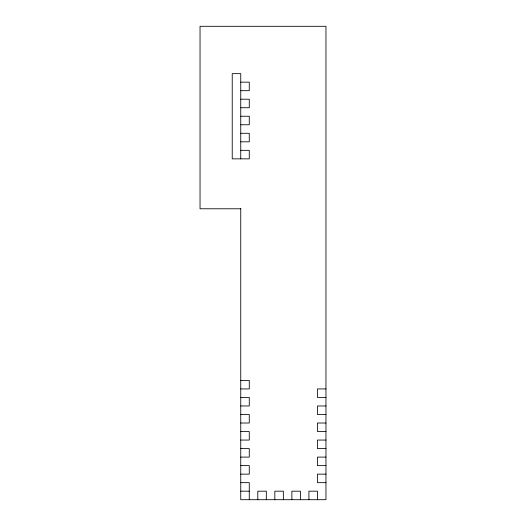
<?xml version="1.0" encoding="UTF-8"?>
<svg xmlns="http://www.w3.org/2000/svg" width="526" height="526" viewBox="0 0 526 526"><rect width="100%" height="100%" fill="white"/><g stroke="black" fill="none" stroke-linecap="round" stroke-linejoin="round"><path stroke-width="0.79" d="M240.75 82.161L249.271 82.161L249.271 90.682L240.75 90.682M240.75 99.204L249.271 99.204L249.271 107.725L240.75 107.725M240.75 116.246L249.271 116.246L249.271 124.767L240.75 124.767M240.75 133.288L249.271 133.288L249.271 141.81L240.75 141.81M240.75 150.331L249.271 150.331L249.271 158.852L232.229 158.852L232.229 73.64L240.75 73.64L240.75 158.852M240.75 208.776L200.038 208.776L200.038 26.3L325.962 26.3L325.962 499.7L240.75 499.7L240.75 208.388M240.75 380.41L249.271 380.41L249.271 388.931L240.75 388.931M325.962 388.931L317.441 388.931L317.441 397.452L325.962 397.452M240.75 397.452L249.271 397.452L249.271 405.973L240.75 405.973M325.962 405.973L317.441 405.973L317.441 414.495L325.962 414.495M240.75 414.495L249.271 414.495L249.271 423.016L240.75 423.016M325.962 423.016L317.441 423.016L317.441 431.537L325.962 431.537M240.75 431.537L249.271 431.537L249.271 440.058L240.75 440.058M325.962 440.058L317.441 440.058L317.441 448.579L325.962 448.579M240.75 448.579L249.271 448.579L249.271 457.101L240.75 457.101M325.962 457.101L317.441 457.101L317.441 465.622L325.962 465.622M240.75 465.622L249.271 465.622L249.271 474.143L240.75 474.143M325.962 474.143L317.441 474.143L317.441 482.664L325.962 482.664M240.75 482.658L249.271 482.658L249.271 499.7M240.75 491.179L249.271 491.179M317.441 499.7L317.441 491.179L308.92 491.179L308.92 499.7M300.399 499.7L300.399 491.179L291.877 491.179L291.877 499.7M283.356 499.7L283.356 491.179L274.835 491.179L274.835 499.7M266.314 499.7L266.314 491.179L257.793 491.179L257.793 499.7"/></g></svg>
